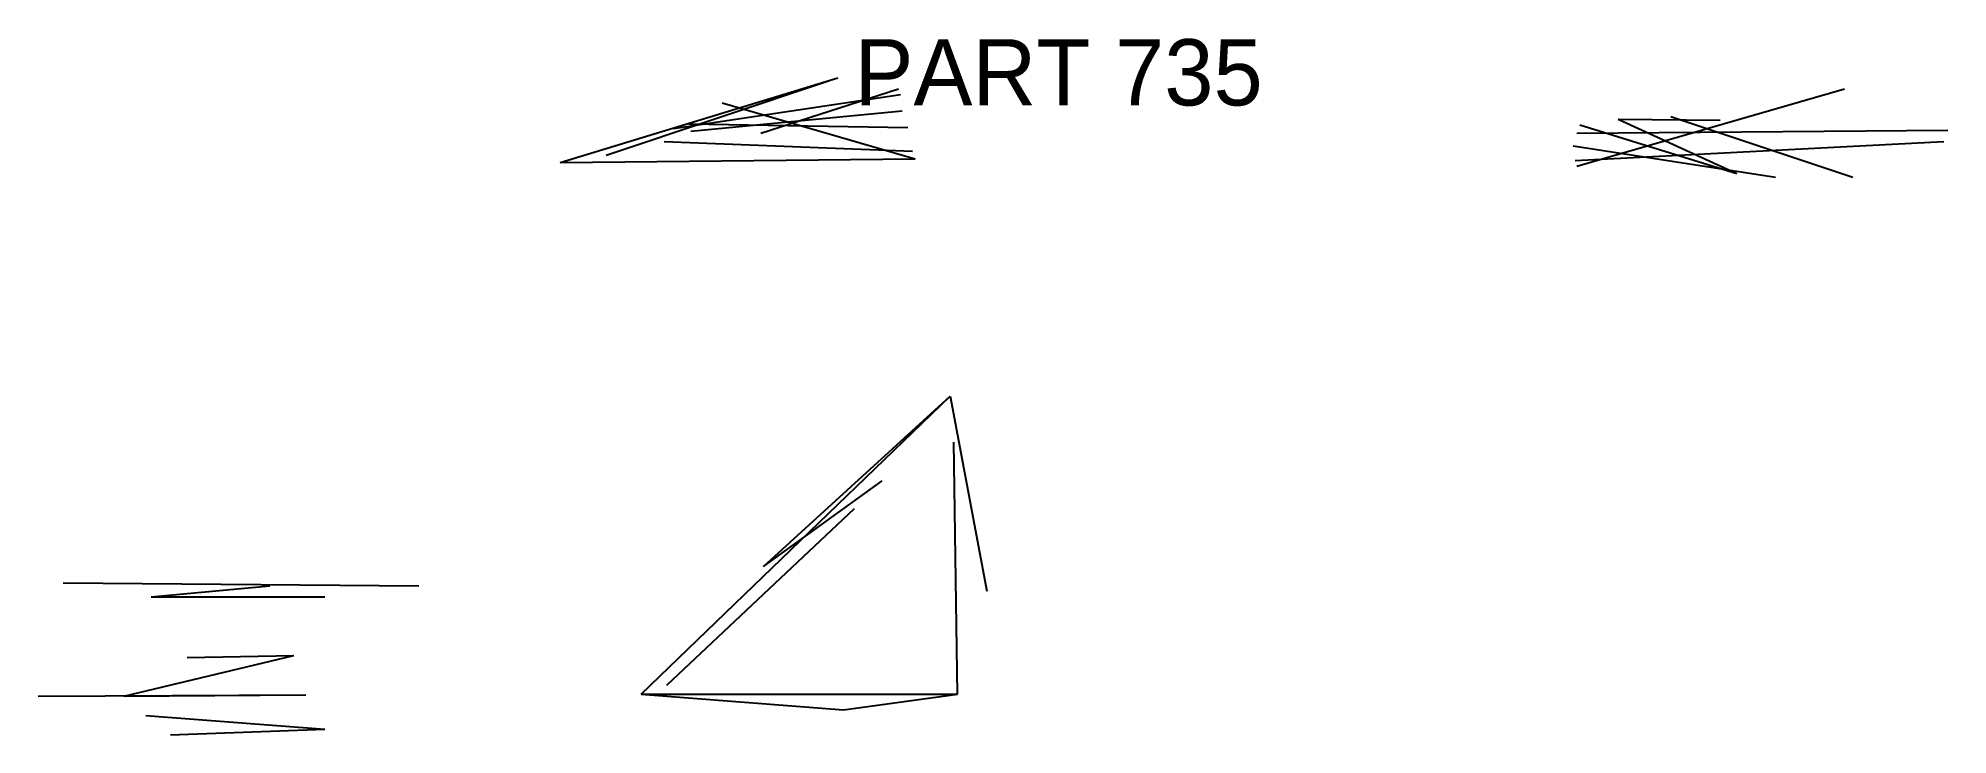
# Model space of a CAD drawing. Header units: millimetres. Extents: x 254 to 600, y 594 to 720.
import ezdxf

# ---------------------------------------------------------------- set-up
doc = ezdxf.new("R2010")
doc.units = ezdxf.units.MM
doc.layers.add('ANNOTATIONS', color=3, linetype='Continuous')
doc.layers.add('GEOMETRY', color=7, linetype='Continuous')

msp = doc.modelspace()

# ---------------------------------------------------------------- linework, layer by layer
at = {"layer": 'GEOMETRY'}
for p, q in [((348.67, 697.67), (399, 713)), ((357, 699), (397.5, 712.5)), ((369.2, 703.8), (410.33, 710)), ((385, 703), (410, 711)), ((533, 697), (581.5, 711)), ((372.33, 703.33), (410.67, 707)), ((378, 708.5), (413, 698.33)), ((372, 704.67), (411.67, 704)), ((533, 703), (600.25, 703.5)), ((533.5, 704.5), (562, 695.67)), ((540.5, 705.5), (562, 695.67)), ((540.5, 705.5), (559, 705.33)), ((550, 706), (583, 695)), ((367.5, 701.5), (412.5, 699.75)), ((532.33, 700.67), (569, 695)), ((532.67, 698), (599.5, 701.5)), ((348.67, 697.67), (413, 698.33)), ((363.33, 601.33), (419.33, 655.33)), ((385.5, 624.5), (419.33, 655.33)), ((419.33, 655.33), (426, 620)), ((420.67, 601.33), (420, 647)), ((385.5, 624.5), (407, 640)), ((368, 603), (402, 635)), ((258.5, 621.5), (323, 621)), ((274.5, 619), (296, 621)), ((274.5, 619), (306, 619)), ((269.5, 601), (300.33, 608.33)), ((281, 608), (300.33, 608.33)), ((254, 601), (302.5, 601.25)), ((269.5, 601), (302.5, 601.25)), ((363.33, 601.33), (420.67, 601.33)), ((363.33, 601.33), (400, 598.5)), ((400, 598.5), (420.67, 601.33)), ((273.5, 597.5), (306, 595)), ((278, 594), (306, 595))]:
    msp.add_line(p, q, dxfattribs=at)

# ---------------------------------------------------------------- texts
at = {"layer": 'ANNOTATIONS'}
msp.add_text('PART 735', height=12, dxfattribs=at).set_placement((402, 708))

doc.saveas('drawing.dxf')
